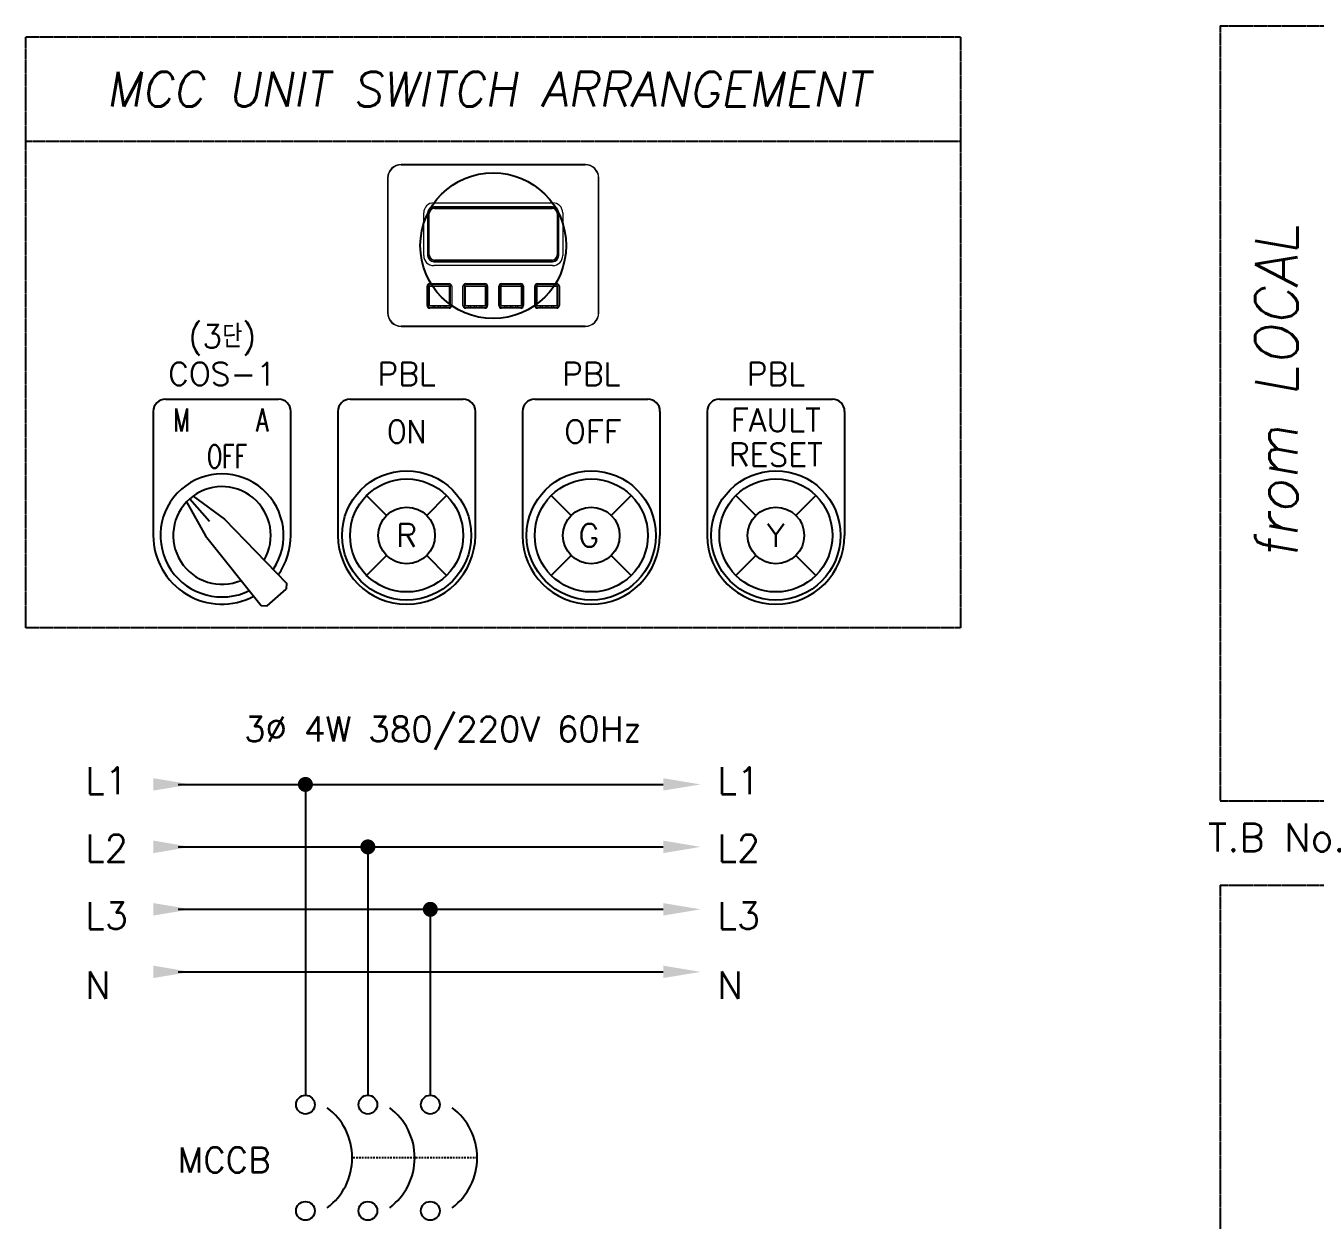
# Model space of a CAD drawing. Header units: millimetres. Extents: x 60229 to 91621, y 21923 to 36546.
# Drawn here: x 86161 to 87294, y 24649 to 25699 of the extents above; entities that cross this region are included whole.
import ezdxf
from ezdxf.enums import TextEntityAlignment as Align

# ---------------------------------------------------------------- set-up
doc = ezdxf.new("R2010")
doc.units = ezdxf.units.MM
doc.linetypes.add('CENTER', pattern=[2, 1.25, -0.25, 0.25, -0.25])
doc.linetypes.add('HIDDEN', pattern=[2.5, 1.5, -1])
doc.layers.add('1', color=7, linetype='Continuous')
doc.layers.add('속판 홀타공', color=2, linetype='Continuous')
doc.styles.add('ROMANS', font='romans.shx', dxfattribs={"bigfont": 'fhg.shx'})

# ---------------------------------------------------------------- blocks, each defined once
blk = doc.blocks.new('A$C37BB3849')
at = {"layer": '1', "color": 2, "linetype": 'Continuous', "lineweight": 18}
for p, q in [((41.07931, 17.078395), (-41.079309, 17.078395)), ((-41.00091, 17), (41.000911, 17)), ((41.000911, 17), (-41.00091, 17)), ((-47.078395, 11.079309), (-47.078395, -49.079309)), ((-47, -49.00091), (-47, 11.00091)), ((-47, 11.00091), (-47, -49.00091)), ((47, 11.00091), (47, -49.00091)), ((47, -49.00091), (47, 11.00091)), ((47.078396, -49.079309), (47.078396, 11.079309)), ((-26.5, 0), (26.5, 0)), ((-31, -23.5), (-31, -4.5)), ((-29.25, -4.5), (-29.25, -23.5)), ((-29, -7.1), (-29, -4.75)), ((-28.5, -23.25), (-28.5, -4.75)), ((26.5, -1.75), (-26.5, -1.75)), ((-26.25, -2), (26.25, -2)), ((-26.25, -2.5), (26.25, -2.5)), ((28.5, -4.75), (28.5, -23.25)), ((29, -4.75), (29, -12.8)), ((29.25, -23.5), (29.25, -4.5)), ((31, -4.5), (31, -23.5)), ((-29, -7.1), (-29.250009, -7.1)), ((-29.250009, -8.9), (-29, -8.9)), ((-29.25, -7), (-28.999996, -7)), ((-28.999996, -9), (-29.25, -9)), ((-29, -19.1), (-29, -8.9)), ((28.999997, -12.7), (29.25, -12.7)), ((29.25, -15.3), (28.999997, -15.3)), ((29.25001, -12.8), (29, -12.8)), ((29, -15.2), (29, -23.25)), ((29, -15.2), (29.25001, -15.2)), ((-29, -19.1), (-29.250009, -19.1)), ((-29.250009, -20.9), (-29, -20.9)), ((-29.25, -19), (-28.999996, -19)), ((-28.999996, -21), (-29.25, -21)), ((-29, -23.25), (-29, -20.9)), ((-26.5, -26.25), (26.5, -26.25)), ((26.5, -28), (-26.5, -28)), ((26.25, -25.5), (-26.25, -25.5)), ((26.25, -26), (-26.25, -26)), ((-29.5, -45.8), (-29.5, -37.2)), ((-29, -37.2), (-29, -45.8)), ((-28.4, -45.7), (-28.4, -37.3)), ((-28.3, -36), (-19.7, -36)), ((-19.7, -36.5), (-28.3, -36.5)), ((-28.2, -37.1), (-19.8, -37.1)), ((-19.6, -37.3), (-19.6, -45.7)), ((-19, -45.8), (-19, -37.2)), ((-18.5, -37.2), (-18.5, -45.8)), ((-13.5, -45.8), (-13.5, -37.2)), ((-13, -37.2), (-13, -45.8)), ((-12.4, -45.7), (-12.4, -37.3)), ((-12.3, -36), (-3.7, -36)), ((-3.7, -36.5), (-12.3, -36.5)), ((-12.2, -37.1), (-3.8, -37.1)), ((-3.6, -37.3), (-3.6, -45.7)), ((-3, -45.8), (-3, -37.2)), ((-2.5, -37.2), (-2.5, -45.8)), ((2.5, -45.8), (2.5, -37.2)), ((3, -37.2), (3, -45.8)), ((3.6, -45.7), (3.6, -37.3)), ((3.7, -36), (12.3, -36)), ((12.3, -36.5), (3.7, -36.5)), ((3.8, -37.1), (12.2, -37.1)), ((12.4, -37.3), (12.4, -45.7)), ((13, -45.8), (13, -37.2)), ((13.5, -37.2), (13.5, -45.8)), ((18.5, -45.8), (18.5, -37.2)), ((19, -37.2), (19, -45.8)), ((19.6, -45.7), (19.6, -37.3)), ((19.7, -36), (28.3, -36)), ((28.3, -36.5), (19.7, -36.5)), ((19.8, -37.1), (28.2, -37.1)), ((28.4, -37.3), (28.4, -45.7)), ((29, -45.8), (29, -37.2)), ((29.5, -37.2), (29.5, -45.8)), ((-19.8, -45.9), (-28.2, -45.9)), ((-27, -45.9), (-27, -46.5)), ((-26, -46.5), (-26, -45.9)), ((-24.5, -45.9), (-24.5, -46.5)), ((-23.5, -46.5), (-23.5, -45.9)), ((-22, -45.9), (-22, -46.5)), ((-21, -46.5), (-21, -45.9)), ((-3.8, -45.9), (-12.2, -45.9)), ((-11, -45.9), (-11, -46.5)), ((-10, -46.5), (-10, -45.9)), ((-8.5, -45.9), (-8.5, -46.5)), ((-7.5, -46.5), (-7.5, -45.9)), ((-6, -45.9), (-6, -46.5)), ((-5, -46.5), (-5, -45.9)), ((12.2, -45.9), (3.8, -45.9)), ((5, -45.9), (5, -46.5)), ((6, -46.5), (6, -45.9)), ((7.5, -45.9), (7.5, -46.5)), ((8.5, -46.5), (8.5, -45.9)), ((10, -45.9), (10, -46.5)), ((11, -46.5), (11, -45.9)), ((28.2, -45.9), (19.8, -45.9)), ((21, -45.9), (21, -46.5)), ((22, -46.5), (22, -45.9)), ((23.5, -45.9), (23.5, -46.5)), ((24.5, -46.5), (24.5, -45.9)), ((26, -45.9), (26, -46.5)), ((27, -46.5), (27, -45.9)), ((-28.3, -46.5), (-19.7, -46.5)), ((-19.7, -47), (-28.3, -47)), ((-12.3, -46.5), (-3.7, -46.5)), ((-3.7, -47), (-12.3, -47)), ((3.7, -46.5), (12.3, -46.5)), ((12.3, -47), (3.7, -47)), ((19.7, -46.5), (28.3, -46.5)), ((28.3, -47), (19.7, -47)), ((-41.079309, -55.078396), (41.07931, -55.078396)), ((41.000911, -55), (-41.00091, -55)), ((-41.00091, -55), (41.000911, -55))]:
    blk.add_line(p, q, dxfattribs=at)
for centre, radius, start, end in [((-26.5, -4.5), 4.5, 90, 180), ((26.5, -4.5), 4.5, 0, 90), ((-26.5, -4.5), 2.75, 90, 180), ((-26.25, -4.75), 2.75, 90, 180), ((-26.25, -4.75), 2.25, 90, 180), ((26.25, -4.75), 2.75, 0, 90), ((26.25, -4.75), 2.25, 0, 90), ((26.5, -4.5), 2.75, 0, 90), ((-26.5, -23.5), 4.5, 180, 270), ((-26.5, -23.5), 2.75, 180, 270), ((-26.25, -23.25), 2.75, 180, 270), ((-26.25, -23.25), 2.25, 180, 270), ((26.25, -23.25), 2.75, 270, 0), ((26.25, -23.25), 2.25, 270, 0), ((26.5, -23.5), 2.75, 270, 0), ((26.5, -23.5), 4.5, 270, 0), ((-28.3, -37.2), 1.2, 90, 180), ((-28.3, -37.2), 0.7, 90, 180), ((-28.2, -37.3), 0.2, 90, 180), ((-19.8, -37.3), 0.2, 0, 90), ((-19.7, -37.2), 1.2, 0, 90), ((-19.7, -37.2), 0.7, 0, 90), ((-12.3, -37.2), 1.2, 90, 180), ((-12.3, -37.2), 0.7, 90, 180), ((-12.2, -37.3), 0.2, 90, 180), ((-3.8, -37.3), 0.2, 0, 90), ((-3.7, -37.2), 1.2, 0, 90), ((-3.7, -37.2), 0.7, 0, 90), ((3.7, -37.2), 1.2, 90, 180), ((3.7, -37.2), 0.7, 90, 180), ((3.8, -37.3), 0.2, 90, 180), ((12.2, -37.3), 0.2, 0, 90), ((12.3, -37.2), 1.2, 0, 90), ((12.3, -37.2), 0.7, 0, 90), ((19.7, -37.2), 1.2, 90, 180), ((19.7, -37.2), 0.7, 90, 180), ((19.8, -37.3), 0.2, 90, 180), ((28.2, -37.3), 0.2, 0, 90), ((28.3, -37.2), 1.2, 0, 90), ((28.3, -37.2), 0.7, 0, 90), ((-28.3, -45.8), 1.2, 180, 270), ((-28.3, -45.8), 0.7, 180, 270), ((-28.2, -45.7), 0.2, 180, 270), ((-19.8, -45.7), 0.2, 270, 0), ((-19.7, -45.8), 1.2, 270, 0), ((-19.7, -45.8), 0.7, 270, 0), ((-12.3, -45.8), 1.2, 180, 270), ((-12.3, -45.8), 0.7, 180, 270), ((-12.2, -45.7), 0.2, 180, 270), ((-3.8, -45.7), 0.2, 270, 0), ((-3.7, -45.8), 1.2, 270, 0), ((-3.7, -45.8), 0.7, 270, 0), ((3.7, -45.8), 1.2, 180, 270), ((3.7, -45.8), 0.7, 180, 270), ((3.8, -45.7), 0.2, 180, 270), ((12.2, -45.7), 0.2, 270, 0), ((12.3, -45.8), 1.2, 270, 0), ((12.3, -45.8), 0.7, 270, 0), ((19.7, -45.8), 1.2, 180, 270), ((19.7, -45.8), 0.7, 180, 270), ((19.8, -45.7), 0.2, 180, 270), ((28.2, -45.7), 0.2, 270, 0), ((28.3, -45.8), 1.2, 270, 0), ((28.3, -45.8), 0.7, 270, 0)]:
    blk.add_arc(centre, radius, start, end, dxfattribs=at)
for centre, major_axis, ratio, start_param, end_param in [((-41.077633, 11.077634), (4.243718, -4.243718), 0.999746, 2.3563467834, 3.9268385237), ((-40.999086, 10.999086), (4.243933, -4.243933), 0.999695, 2.3563461886, 3.9268391183), ((-40.999086, 10.999086), (-4.243933, 4.243933), 0.999695, 5.4979388427, 7.0684317721), ((40.999086, 10.999086), (-4.243933, -4.243933), 0.999695, 2.3563461874, 3.9268391181), ((40.999086, 10.999086), (4.243933, 4.243933), 0.999695, 5.4979388413, 7.0684317721), ((41.077634, 11.077634), (-4.243718, -4.243718), 0.999746, 2.3563467834, 3.9268385237), ((-41.077633, -49.077634), (-4.243718, -4.243718), 0.999746, 5.497939437, 7.0684311773), ((-40.999086, -48.999086), (4.243933, 4.243933), 0.999695, 2.3563461886, 3.9268391181), ((-40.999086, -48.999086), (-4.243933, -4.243933), 0.999695, 5.4979388424, 7.0684317722), ((40.999086, -48.999086), (-4.243933, 4.243933), 0.999695, 2.3563461886, 3.9268391194), ((40.999086, -48.999086), (4.243933, -4.243933), 0.999695, 5.497938843, 7.0684317734), ((41.077634, -49.077634), (4.243718, -4.243718), 0.999746, 5.497939437, 7.0684311773)]:
    blk.add_ellipse(centre, major_axis=major_axis, ratio=ratio, start_param=start_param, end_param=end_param, dxfattribs=at)

msp = doc.modelspace()

# ---------------------------------------------------------------- linework, layer by layer
at = {"color": 3, "linetype": 'CENTER', "lineweight": -2}
for p, q in [((87210.7, 25699), (91484.3, 25699)), ((87210.7, 25699), (87210.7, 25017.7)), ((86160.8, 25169.7), (86160.8, 25688.9)), ((86982.5, 25688.9), (86160.8, 25688.9)), ((86982.5, 25688.9), (86982.5, 25169.7)), ((86160.8, 25597.6), (86982.5, 25597.6)), ((86982.5, 25169.7), (86160.8, 25169.7)), ((87210.7, 25017.7), (91484.3, 25017.7)), ((87210.7, 24943.4), (91484.3, 24943.4)), ((87210.7, 24943.4), (87210.7, 23085.3))]:
    msp.add_line(p, q, dxfattribs=at)
at = {"color": 3, "lineweight": -2}
for p, q in [((86283.6, 25370.6), (86383, 25370.6)), ((86445.9, 25370.6), (86545.3, 25370.6)), ((86608.2, 25370.6), (86707.6, 25370.6)), ((86770.5, 25370.6), (86869.9, 25370.6)), ((86272.9, 25360), (86272.9, 25250.9)), ((86393.6, 25360), (86393.6, 25250.9)), ((86435.2, 25360), (86435.2, 25250.9)), ((86555.9, 25360), (86555.9, 25250.9)), ((86597.5, 25360), (86597.5, 25250.9)), ((86718.3, 25360), (86718.3, 25250.9)), ((86759.8, 25360), (86759.8, 25250.9)), ((86880.6, 25360), (86880.6, 25250.9))]:
    msp.add_line(p, q, dxfattribs=at)
at = {"color": 8, "lineweight": -2}
for p, q in [((86302.2, 25280.5), (86318.7, 25250.5)), ((86304.9, 25283.1), (86322.2, 25263.5)), ((86307.9, 25285.4), (86335.5, 25265.3)), ((86335.5, 25265.3), (86389.9, 25208.9)), ((86318.7, 25250.5), (86367.8, 25189.4)), ((86389.9, 25208.9), (86389.7, 25203.7)), ((86372.9, 25188.9), (86389.7, 25203.7)), ((86367.8, 25189.4), (86372.9, 25188.9))]:
    msp.add_line(p, q, dxfattribs=at)
at = {"color": 8, "linetype": 'Continuous', "lineweight": -2}
for p, q in [((86460.4, 25286), (86478, 25268.5)), ((86513.2, 25268.5), (86530.7, 25286)), ((86622.7, 25286), (86640.3, 25268.5)), ((86675.5, 25268.5), (86693, 25286)), ((86785.1, 25286), (86802.6, 25268.5)), ((86837.8, 25268.5), (86855.4, 25286)), ((86460.4, 25215.7), (86478, 25233.3)), ((86513.2, 25233.3), (86530.7, 25215.7)), ((86622.7, 25215.7), (86640.3, 25233.3)), ((86675.5, 25233.3), (86693, 25215.7)), ((86785.1, 25215.7), (86802.6, 25233.3)), ((86837.8, 25233.3), (86855.4, 25215.7))]:
    msp.add_line(p, q, dxfattribs=at)
at = {"color": 7, "lineweight": -2}
for p, q in [((86294.9, 25032), (86721.1, 25032)), ((86406.6, 25032), (86406.6, 24823.9)), ((86294.9, 24977.1), (86721.1, 24977.1)), ((86461.5, 24977.1), (86461.5, 24823.9)), ((86294.9, 24922.2), (86721.1, 24922.2)), ((86516.4, 24922.2), (86516.4, 24823.9)), ((86294.9, 24867.2), (86721.1, 24867.2)), ((86406.6, 24867.2), (86406.6, 24758.7)), ((86461.5, 24867.2), (86461.5, 24758.7)), ((86516.4, 24867.2), (86516.4, 24758.7))]:
    msp.add_line(p, q, dxfattribs=at)
at = {"color": 3, "linetype": 'HIDDEN', "lineweight": -2}
msp.add_line((86557.7, 24703.8), (86447.8, 24703.8), dxfattribs=at)
at = {"lineweight": -2, "const_width": 6.59}
for points in [[(86403.3, 25032, 1), (86409.9, 25032, 1)], [(86458.2, 24977.1, 1), (86464.8, 24977.1, 1)], [(86513.1, 24922.2, 1), (86519.7, 24922.2, 1)]]:
    msp.add_lwpolyline(points, format="xyb", close=True, dxfattribs=at)
at = {"color": 8, "linetype": 'Continuous', "lineweight": -2}
for centre, radius in [((86495.6, 25250.9), 56.8), ((86495.6, 25250.9), 49.7), ((86657.9, 25250.9), 56.8), ((86657.9, 25250.9), 49.7), ((86820.2, 25250.9), 56.8), ((86820.2, 25250.9), 49.7)]:
    msp.add_circle(centre, radius, dxfattribs=at)
at = {"color": 8, "lineweight": -2}
for centre in [(86495.6, 25250.9), (86657.9, 25250.9), (86820.2, 25250.9)]:
    msp.add_circle(centre, 24.9, dxfattribs=at)
at = {"lineweight": -2}
for centre in [(86406.6, 24750.5), (86461.5, 24750.5), (86516.4, 24750.5), (86406.6, 24657.1), (86461.5, 24657.1), (86516.4, 24657.1)]:
    msp.add_circle(centre, 8.24, dxfattribs=at)
at = {"color": 3, "lineweight": -2}
for centre, radius, start, end in [((86283.6, 25360), 10.7, 90, 180), ((86383, 25360), 10.7, 0, 90), ((86445.9, 25360), 10.7, 90, 180), ((86545.3, 25360), 10.7, 0, 90), ((86608.2, 25360), 10.7, 90, 180), ((86707.6, 25360), 10.7, 0, 90), ((86770.5, 25360), 10.7, 90, 180), ((86869.9, 25360), 10.7, 0, 90), ((86333.3, 25250.9), 60.4, 180, 297.6758), ((86333.3, 25250.9), 60.4, 325.0198, 0), ((86495.6, 25250.9), 60.4, 180, 0), ((86657.9, 25250.9), 60.4, 180, 0), ((86820.2, 25250.9), 60.4, 180, 0)]:
    msp.add_arc(centre, radius, start, end, dxfattribs=at)
at = {"color": 8, "lineweight": -2}
for radius, start, end in [(54.1, 326.3304, 296.3652), (42.9, 329.6355, 293.06)]:
    msp.add_arc((86333.3, 25250.9), radius, start, end, dxfattribs=at)
at = {"color": 7, "lineweight": -2}
msp.add_arc((86392.9, 24703.8), 54.9, 306.8699, 53.1301, dxfattribs=at)
at = {"lineweight": -2}
for centre in [(86447.8, 24703.8), (86502.7, 24703.8)]:
    msp.add_arc(centre, 54.9, 306.8699, 53.1301, dxfattribs=at)
at = {"color": 3, "lineweight": -2}
for points in [[(86272.9, 25037.5), (86272.9, 25026.6), (86305.9, 25032)], [(86721.1, 25037.5), (86721.1, 25026.6), (86754, 25032)], [(86272.9, 24982.6), (86272.9, 24971.6), (86305.9, 24977.1)], [(86721.1, 24982.6), (86721.1, 24971.6), (86754, 24977.1)], [(86272.9, 24927.7), (86272.9, 24916.7), (86305.9, 24922.2)], [(86721.1, 24927.7), (86721.1, 24916.7), (86754, 24922.2)], [(86272.9, 24872.7), (86272.9, 24861.8), (86305.9, 24867.2)], [(86721.1, 24872.7), (86721.1, 24861.8), (86754, 24867.2)]]:
    msp.add_solid(points, dxfattribs=at)
at = {"layer": '속판 홀타공', "color": 7, "lineweight": -2}
msp.add_circle((86571.7, 25505.7), 64.1, dxfattribs=at)

# ---------------------------------------------------------------- block references
at = {"lineweight": -2, "xscale": 1.971290819178795, "yscale": 1.971290819178795, "zscale": 1.971290819178795}
msp.add_blockref('A$C37BB3849', (86571.7, 25543.3), dxfattribs=at)

# ---------------------------------------------------------------- texts
at = {"lineweight": -2, "style": 'ROMANS', "oblique": 10}
msp.add_text('MCC UNIT SWITCH ARRANGEMENT', height=30.434, dxfattribs=at).set_placement((86566.6, 25628), align=Align.CENTER)
msp.add_text('from LOCAL', height=37.16, rotation=90, dxfattribs=at).set_placement((87260.2, 25376.9), align=Align.MIDDLE)
at = {"color": 1, "lineweight": -2, "style": 'ROMANS'}
for s, p in [('(3단)', (86333.6, 25415.8)), ('COS-1', (86333.3, 25382.8))]:
    msp.add_text(s, height=20.29, dxfattribs=at).set_placement(p, align=Align.CENTER)
at = {"lineweight": -2, "style": 'ROMANS'}
for p in [(86495.6, 25382.8), (86657.9, 25382.8), (86820.2, 25382.8)]:
    msp.add_text('PBL', height=20.29, dxfattribs=at).set_placement(p, align=Align.CENTER)
at = {"color": 12, "lineweight": -2, "style": 'ROMANS', "width": 0.7}
for s, height, p in [('M', 20.3, (86297.8, 25342.2)), ('A', 20.3, (86368.8, 25342.2)), ('OFF', 20.29, (86337.7, 25310.2))]:
    msp.add_text(s, height=height, dxfattribs=at).set_placement(p, align=Align.CENTER)
at = {"color": 7, "lineweight": -2, "style": 'ROMANS'}
for s, height, p in [('FAULT', 20.29, (86820.2, 25342.2)), ('OFF', 20.29, (86659.3, 25332.1)), ('RESET', 20.29, (86820.2, 25311.8)), ('R', 20.3, (86495.6, 25240.8)), ('G', 20.3, (86655.8, 25240.8)), ('Y', 20.3, (86820.2, 25240.8)), ('3%%C 4W 380/220V 60Hz', 21.973, (86527.4, 25069.7))]:
    msp.add_text(s, height=height, dxfattribs=at).set_placement(p, align=Align.CENTER)
at = {"color": 7, "lineweight": -2, "style": 'ROMANS', "width": 0.9}
msp.add_text('ON', height=20.29, dxfattribs=at).set_placement((86495.6, 25332.1), align=Align.CENTER)
at = {"color": 7, "lineweight": -2, "style": 'ROMANS'}
for s, height, p in [('L1', 23.77, (86212.9, 25023.5)), ('L1', 23.77, (86768.6, 25023.5)), ('L2', 23.77, (86212.9, 24964.1)), ('L2', 23.77, (86768.6, 24964.1)), ('L3', 23.77, (86212.9, 24904.7)), ('L3', 23.77, (86768.6, 24904.7)), ('N', 23.8, (86212.9, 24843.6)), ('N', 23.8, (86768.6, 24843.6)), ('MCCB', 21.97, (86294.1, 24690.9))]:
    msp.add_text(s, height=height, dxfattribs=at).set_placement(p)
at = {"lineweight": -2, "style": 'ROMANS'}
msp.add_text('T.B No.', height=24.77, dxfattribs=at).set_placement((87199.9, 24973))

doc.saveas('drawing.dxf')
